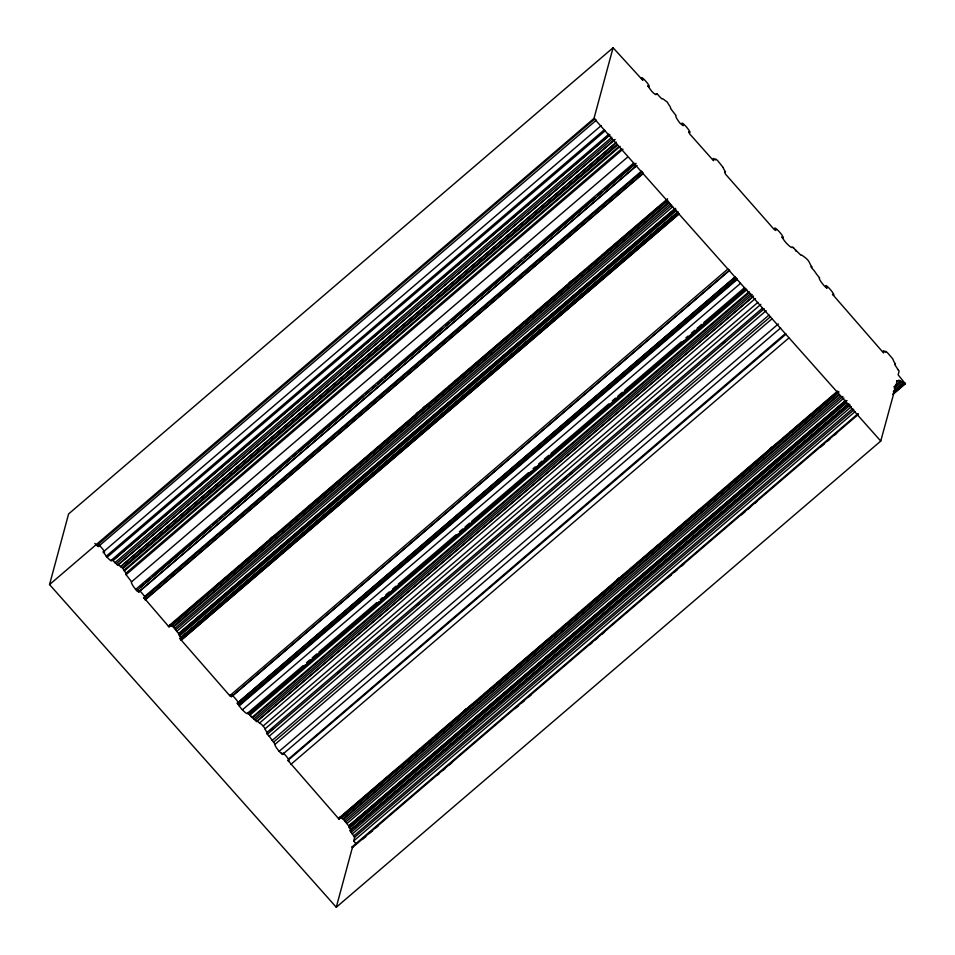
<?xml version="1.0" encoding="UTF-8"?>
<svg xmlns="http://www.w3.org/2000/svg" width="955" height="955" viewBox="0 0 955 955"><rect width="100%" height="100%" fill="white"/><g stroke="black" fill="none" stroke-linecap="round" stroke-linejoin="round"><path stroke-width="1.43" d="M657.076 94.032L656.109 93.686A8.452 1.385 49.4 0 1 655.309 94.414A6.816 1.122 49.4 0 1 651.573 91.071L647.693 85.783L648.946 86.607A5.849 0.955 49.4 0 0 645.628 81.008A5.849 0.955 49.4 0 0 641.533 78.262L642.87 80.363L613.074 47.75L68.605 513.933L49.541 584.579L336.279 907.25L880.749 441.067L897.02 381.463L896.614 380.663A22.371 3.677 49.4 0 0 898.894 380.03A5.288 0.871 49.4 0 0 900.649 381.021L903.549 383.158L893.355 391.884M178.764 633.762L172.951 626.611L668.727 202.114M348.814 826.039L342.976 818.901A14.48 2.376 49.4 0 1 341.245 817.456L340.983 818.399A4.25 0.692 49.4 0 0 339.574 817.182M723.233 167.555L717.503 160.44A14.48 2.376 49.4 0 1 715.665 158.996L715.402 159.951A4.25 0.692 49.4 0 0 713.994 158.733A4.453 0.728 49.4 0 0 713.719 159.748L713.469 160.679L689.594 133.807L688.662 131.802A4.727 0.776 49.4 0 0 689.044 130.393A6.327 1.039 49.4 0 0 682.98 123.577A4.918 0.812 49.4 0 0 683.195 125.69L680.103 123.302A11.364 1.862 49.4 0 1 676.068 115.627L670.541 108.476A10.326 1.695 49.4 0 0 670.338 107.079A4.859 0.8 49.4 0 0 668.81 104.704L667.199 101.982L665.062 100.49A8.905 1.468 49.4 0 0 662.639 98.783A9.001 1.48 49.4 0 0 662.042 98.998L659.451 96.503A3.892 0.633 49.4 0 0 657.35 94.127L657.124 93.984M847.049 400.563L348.981 827.006L348.671 826.075L845.605 400.599M94.808 543.419L98.389 546.535L596.457 120.091M636.078 163.317L136.816 590.679L138.69 592.005L636.746 165.561M138.69 592.005L636.782 165.418M667.056 200.419L168.999 626.862L144.074 597.89A4.727 0.776 49.4 0 0 144.563 596.577L641.497 171.1M168.999 626.862L202.078 597.818M678.169 212.368L180.113 638.823L229.773 695.706L231.42 696.649L729.489 270.205M745.879 288.625L248.945 714.101A3.856 0.633 49.4 0 0 247.703 713.075A9.478 1.552 49.4 0 1 242.403 709.816A5.372 0.883 49.4 0 1 239.192 705.852L237.353 703.095L735.41 276.652M248.945 714.101C247.655 711.415 253.935 720.81 251.165 716.25L256.537 721.526A9.001 1.48 49.4 0 1 257.134 721.312L752.934 296.814M786.108 334.071L287.933 760.419L339.049 819.139L339.3 818.208A4.453 0.728 49.4 0 1 339.144 817.934M356.406 844.184L353.648 840.997L354.663 837.237L853.865 409.826M336.279 907.25L352.371 847.622L858.354 414.386M49.541 584.579L594.01 118.396L613.074 47.75M903.549 383.158L903.728 382.501L905.34 383.779L892.877 394.439M905.34 383.779L898.13 374.814L899.144 371.053L898.082 369.86M677.262 212.523L180.328 638L180.925 638.215A4.154 0.68 49.4 0 0 179.612 635.994L178.621 633.798L675.543 208.333M349.005 826.982L349.673 828.272A4.154 0.68 49.4 0 1 350.974 830.492L350.378 830.277L848.446 403.834M762.4 308.238L266.6 732.736L267.316 734.24A5.79 0.955 49.4 0 0 269.191 736.21A16.796 2.758 49.4 0 1 272.163 740.447L275.136 744.243A8.511 1.397 49.4 0 0 279.158 751.334A6.422 1.05 49.4 0 0 282.584 754.402L780.653 327.959M96.742 545.603L594.893 118.85M111.711 560.072A8.452 1.385 49.4 0 1 110.84 560.585A6.816 1.122 49.4 0 1 107.103 557.243L103.212 551.966L601.28 125.523M106.22 556.252L604.276 129.808M107.103 557.243L605.16 130.799M110.84 560.585L608.896 134.142M609.732 135.109L112.809 560.585L397.005 317.048M399.262 315.102L609.803 134.834M112.881 560.31L112.809 560.251A3.892 0.633 49.4 0 1 114.875 562.698L611.797 137.222M114.91 562.674L116.319 563.677L612.119 139.167M116.319 563.677L117.572 565.169L614.495 139.705M117.572 565.169A9.001 1.48 49.4 0 1 118.157 564.966L615.092 139.49M118.157 564.966A8.905 1.468 49.4 0 1 120.593 566.673L616.393 142.164M120.593 566.673L615.677 143.107M121.01 566.649L122.324 567.879L616.99 144.348M122.324 567.879L617.324 144.539M136.816 590.679L135.634 589.474A11.364 1.862 49.4 0 1 131.587 581.81L126.072 574.659A10.326 1.695 49.4 0 0 125.869 573.263A4.859 0.8 49.4 0 0 124.341 570.887L122.92 568.547L617.587 145.017M124.126 570.147L618.792 146.616M124.341 570.887L620.141 146.378M125.869 573.263L621.669 148.753M126.072 574.659L623.006 149.183M131.587 581.81L627.387 157.3M135.634 589.474L633.69 163.03M140.433 587.241L143.835 584.329M146.091 582.395L150.627 578.515M152.884 576.581L210.613 527.148M212.881 525.214L217.406 521.335M219.674 519.401L223.064 516.488M225.332 514.554L229.857 510.674M232.125 508.74L289.854 459.307M293.245 456.406L296.647 453.494M298.915 451.56L363.437 396.313M365.693 394.367L369.096 391.466M372.486 388.554L375.888 385.653M378.144 383.707L382.68 379.839M384.937 377.894L442.666 328.472M446.069 325.56L449.459 322.647M451.727 320.713L515.115 266.445M518.505 263.532L521.908 260.62M525.298 257.719L528.7 254.806M530.968 252.872L595.49 197.625M597.746 195.691L602.271 191.812M604.539 189.878L635.099 163.711M144.038 598.021L642.106 171.578M144.181 597.985L641.115 172.509M145.279 599.418L643.336 172.974M145.112 599.991L643.181 173.547M270.265 538.656L272.533 536.71M416.296 413.622L418.553 411.689M423.089 407.809L425.345 405.875M569.108 282.787L571.377 280.842M168.414 626.205L667.605 198.795M216.797 585.224L219.053 583.29M222.455 580.377L225.846 577.465M229.248 574.564L232.638 571.651M234.906 569.717L239.43 565.838M241.699 563.904L279.051 531.923M283.575 528.043L285.843 526.098M290.368 522.23L292.636 520.284M296.026 517.383L299.428 514.47M302.819 511.57L305.087 509.624M308.477 506.723L311.879 503.81M314.135 501.876L318.672 497.997M320.928 496.063L353.756 467.95M362.816 460.203L365.085 458.257M369.609 454.389L371.865 452.443M375.267 449.542L378.658 446.63M382.06 443.717L385.45 440.816M387.718 438.87L431.863 401.076M436.387 397.196L438.655 395.263M443.18 391.383L445.448 389.449M448.85 386.536L451.106 384.602M454.508 381.69L457.899 378.789M461.301 375.876L464.691 372.975M466.959 371.029L471.483 367.162M473.752 365.216L506.58 337.115M515.628 329.356L517.897 327.422M522.421 323.542L524.689 321.608M528.079 318.695L531.481 315.795M534.872 312.882L538.274 309.969M540.53 308.035L584.675 270.241M589.211 266.361L591.467 264.428M601.662 255.701L603.918 253.755M607.32 250.855L610.711 247.942M614.113 245.041L617.503 242.128M619.771 240.194L624.295 236.315M626.564 234.381L658.258 207.235M193.829 605.792L196.085 603.858M200.622 599.979L202.878 598.033M206.28 595.132L209.67 592.219M211.938 590.286L216.463 586.406M267.4 542.798L269.668 540.852M273.07 537.952L276.461 535.039M279.851 532.138L283.253 529.225M285.521 527.291L290.045 523.412M292.314 521.478L295.704 518.565M346.641 474.945L348.909 473.012M353.434 469.132L355.702 467.198M359.092 464.285L362.494 461.384M364.75 459.439L369.287 455.571M413.431 417.765L415.688 415.831M420.224 411.951L422.48 410.017M425.882 407.105L429.273 404.204M432.675 401.291L436.065 398.39M438.333 396.444L448.516 387.73M499.453 344.11L501.721 342.177M505.111 339.264L508.514 336.351M511.904 333.45L515.306 330.537M517.574 328.604L522.099 324.724M566.243 286.93L568.512 284.984M573.036 281.116L575.304 279.17M578.694 276.27L582.096 273.357M585.487 270.456L588.877 267.543M591.145 265.609L600.206 257.85M652.277 213.275L654.533 211.33M657.935 208.429L661.326 205.516M664.728 202.603L666.984 200.669M171.041 625.716L186.894 612.155M200.466 600.516L202.735 598.582M207.259 594.702L209.527 592.769M212.929 589.856L216.319 586.955M219.722 584.042L223.112 581.141M225.38 579.196L262.732 547.215M274.049 537.522L276.317 535.588M280.842 531.708L283.11 529.774M286.5 526.862L289.902 523.961M292.158 522.015L296.695 518.135M298.951 516.201L338.571 482.275M353.29 469.681L355.546 467.747M360.083 463.867L362.339 461.922M365.741 459.021L369.131 456.108M372.534 453.207L375.924 450.294M378.192 448.361L415.544 416.38M426.861 406.687L429.129 404.741M433.654 400.873L435.922 398.927M439.312 396.027L442.714 393.114M444.982 391.18L449.507 387.3M451.763 385.366L455.165 382.454M457.433 380.52L491.383 351.44M506.102 338.834L508.37 336.9M512.895 333.02L515.163 331.087M518.553 328.174L521.955 325.273M524.211 323.327L528.748 319.459M531.004 317.514L568.356 285.533M579.685 275.84L581.941 273.906M585.343 270.993L588.734 268.092M592.136 265.18L595.526 262.279M597.794 260.333L601.184 257.432M604.587 254.519L607.977 251.607M610.245 249.673L644.207 220.593M658.914 207.999L661.182 206.065M169.715 625.048A4.25 0.692 49.4 0 1 170.933 626.134L667.867 200.657M173.655 627.017L669.455 202.508M174.753 628.497L670.47 203.928M175.875 629.655L671.675 205.146M176.962 631.219L672.762 206.71M178.704 633.499L674.505 208.99M178.955 634.705L675.865 209.252M179.647 635.982L676.546 210.518M677.179 212.81L180.209 638.262M180.113 638.823L678.277 211.998M679.077 213.848L181.008 640.292L679.053 213.92M229.773 695.706L727.925 268.964M232.734 695.789L729.656 270.313M237.294 703.322L735.35 276.878M238.344 704.515L736.412 278.072M239.001 705.244L737.057 278.8M239.192 705.852L737.248 279.409M242.403 709.816L740.471 283.372M247.703 713.075L303.165 665.587M306.567 662.686L309.957 659.774M312.225 657.84L316.75 653.96M319.018 652.014L376.748 602.593M380.138 599.68L382.406 597.746M385.796 594.834L389.198 591.933M392.589 589.02L395.991 586.119M398.247 584.174L455.977 534.752M459.379 531.84L462.769 528.927M465.037 526.993L469.562 523.113M471.83 521.179L528.425 472.725M532.95 468.845L535.218 466.9M538.62 463.999L542.01 461.086M544.278 459.152L548.803 455.272M551.071 453.339L608.801 403.905M612.191 401.005L615.593 398.092M617.849 396.158L622.385 392.278M624.642 390.332L681.237 341.878M685.774 337.998L688.03 336.065M691.432 333.152L694.822 330.251M697.09 328.305L701.615 324.437M703.883 322.492L744.637 287.598M248.622 713.409L252.013 710.496M256.537 706.616L258.805 704.683M263.329 700.803L265.597 698.869M270.122 694.989L272.39 693.055M276.914 689.176L279.182 687.242M289.365 678.516L291.633 676.582M295.023 673.669L298.426 670.756M301.816 667.855L305.218 664.943M307.486 663.009L312.01 659.129M314.267 657.195L326.729 646.535M356.155 621.335L358.423 619.389M362.948 615.521L365.216 613.576M368.606 610.675L372.008 607.762M375.399 604.861L378.789 601.948M381.057 600.015L404.825 579.661M409.361 575.781L411.617 573.848M416.153 569.968L418.409 568.022M422.946 564.154L425.202 562.209M435.396 553.494L437.653 551.548M442.189 547.681L444.445 545.735M447.847 542.834L451.238 539.921M454.64 537.008L458.03 534.108M460.298 532.162L478.407 516.655M508.967 490.488L511.235 488.554M515.76 484.674L518.028 482.741M521.418 479.828L524.82 476.927M527.076 474.981L531.613 471.113M533.869 469.168L557.648 448.814M562.173 444.935L564.441 443.001M568.965 439.121L571.233 437.187M588.208 422.647L590.476 420.713M595.001 416.834L597.269 414.9M600.659 411.987L604.049 409.086M607.452 406.173L610.842 403.261M613.11 401.327L631.219 385.82M661.779 359.653L664.047 357.719M668.572 353.839L670.84 351.894M674.242 348.993L677.632 346.08M679.9 344.146L684.425 340.267M686.693 338.333L710.46 317.979M714.985 314.1L717.253 312.166M741.02 291.812L743.288 289.866M249.004 713.731L744.804 289.234M249.9 715.176L746.834 289.699M251.941 717.48L748.911 291.848M252.777 717.683L749.699 292.206M253.887 719.02L750.773 293.567M255.295 720.022L752.218 294.546M256.537 721.526L753.471 296.05M257.134 721.312A8.905 1.468 49.4 0 1 259.557 723.019L755.357 298.509M259.557 723.019A8.106 1.337 49.4 0 1 263.15 725.991L757.816 302.46M266.708 732.748L267.555 733.345A14.635 2.399 49.4 0 1 265.036 728.88L760.837 304.37M270.945 730.432L273.214 728.498M337.736 673.251L340.004 671.317M416.977 605.41L419.233 603.476M490.548 542.416L492.816 540.47M564.13 479.41L566.399 477.476M569.789 474.563L572.057 472.63M643.372 411.569L645.628 409.635M655.822 400.909L658.079 398.975M722.601 343.728L724.869 341.795M267.316 734.24L764.239 308.763M269.191 736.21L766.113 310.733M272.163 740.447L769.085 314.971M273.631 742.107L770.566 316.63M275.136 744.243L772.058 318.767M279.158 751.334L778.361 323.924M289.007 760.013A4.727 0.776 49.4 0 0 288.434 759.106L785.356 333.629M290.726 764.501L788.794 338.058M464.094 710.568L466.362 708.634M616.906 579.733L619.174 577.799M769.718 448.898L771.986 446.952M338.464 818.483L837.654 391.061M343.836 814.329L347.226 811.416M349.494 809.482L354.019 805.602M356.287 803.668L399.297 766.841M410.614 757.148L412.882 755.202M417.407 751.334L419.675 749.389M423.065 746.488L426.467 743.575M428.723 741.641L433.26 737.761M435.516 735.827L472.868 703.835M484.197 694.154L486.453 692.208M489.855 689.307L493.246 686.394M496.648 683.482L500.038 680.581M502.306 678.647L506.83 674.767M509.099 672.821L512.489 669.921M514.757 667.975L552.109 635.994M563.426 626.301L565.694 624.367M570.219 620.487L572.487 618.553M575.877 615.641L579.279 612.74M581.547 610.794L586.072 606.926M588.34 604.981L625.692 573M630.216 569.12L632.485 567.186M637.009 563.307L639.277 561.373M642.667 558.46L646.069 555.559M649.46 552.647L652.862 549.734M655.118 547.8L658.52 544.887M660.776 542.953L665.313 539.074M667.569 537.14L701.531 508.06M716.25 495.466L718.506 493.52M721.908 490.619L725.299 487.707M728.701 484.806L732.091 481.893M734.359 479.959L738.884 476.079M741.152 474.146L778.504 442.153M783.028 438.285L785.297 436.339M789.821 432.472L792.089 430.526M795.479 427.625L798.881 424.712M802.272 421.8L804.54 419.866M807.93 416.965L811.332 414.052M813.6 412.118L818.125 408.239M820.381 406.293L837.368 391.765M339.049 819.139L838.251 391.729M387.646 777.716L389.915 775.77M394.439 771.903L396.707 769.957M400.109 767.056L403.499 764.143M406.89 761.242L410.292 758.33M412.56 756.396L414.816 754.45M461.229 714.722L463.497 712.776M468.022 708.897L470.29 706.963M473.68 704.05L477.082 701.149M479.338 699.203L483.875 695.336M486.131 693.39L490.655 689.522M540.47 646.869L542.726 644.935M547.263 641.056L549.519 639.122M552.921 636.209L556.311 633.308M559.714 630.396L563.104 627.495M565.372 625.549L567.628 623.615M614.041 583.875L616.309 581.941M620.834 578.062L623.102 576.128M626.492 573.215L629.894 570.302M632.15 568.368L636.687 564.489M638.943 562.555L643.479 558.675M693.282 516.034L695.55 514.088M700.075 510.221L702.343 508.275M705.733 505.374L709.135 502.461M711.391 500.527L715.916 496.648M766.865 453.04L769.121 451.094M772.523 448.193L775.914 445.281M779.316 442.368L782.706 439.467M784.974 437.533L789.499 433.654M791.767 431.708L796.291 427.84M341.09 817.993L381.845 783.1M401.088 766.626L403.356 764.692M406.746 761.78L410.149 758.879M413.539 755.966L416.941 753.053M419.197 751.119L423.733 747.24M425.99 745.306L458.818 717.193M467.878 709.446L470.135 707.512M474.671 703.632L476.927 701.686M480.329 698.785L483.719 695.873M487.122 692.972L490.512 690.059M492.78 688.125L534.657 652.265M553.9 635.791L556.168 633.845M559.558 630.945L562.961 628.032M566.351 625.131L569.753 622.218M572.009 620.284L576.545 616.405M578.802 614.459L610.508 587.325M620.69 578.599L622.958 576.665M627.483 572.785L629.751 570.851M633.141 567.938L636.531 565.038M639.934 562.125L643.324 559.224M645.592 557.278L686.347 522.397M699.931 510.758L702.188 508.824M706.724 504.944L708.98 503.01M712.382 500.098L715.773 497.197M719.175 494.284L722.565 491.371M724.833 489.438L763.32 456.49M773.502 447.764L775.77 445.83M780.295 441.95L782.563 440.004M785.953 437.104L789.355 434.191M791.611 432.257L796.148 428.377M798.404 426.443L808.599 417.717M810.855 415.783L838.024 392.517M340.983 818.399L839.051 391.956M342.976 818.901L838.777 394.391M343.705 819.295L839.505 394.785M344.731 820.715L840.531 396.206M345.937 821.933L842.871 396.456M347.011 823.497L843.945 398.02M348.778 825.836L845.688 400.3M349.673 828.272L846.596 402.795M848.374 404.12L350.378 830.277M353.66 835.995L350.234 830.671L848.327 404.275M350.163 831.089L849.043 404.049M351.058 832.462L850.26 405.051M352.216 834.073L851.406 406.663M852.827 408.525L353.613 836.043L354.663 837.237M353.648 840.997L855.131 411.569M352.371 847.622L352.132 846.846L858.127 413.611M362.339 839.433L365.741 836.52M369.131 833.62L372.534 830.707M375.924 827.794L378.192 825.86M437.056 775.46L439.312 773.526M442.714 770.613L444.97 768.679M449.507 764.8L451.763 762.866M515.163 708.586L518.553 705.685M521.955 702.773L524.211 700.839M528.736 696.959L531.004 695.025M589.868 644.625L592.136 642.679M595.526 639.778L597.794 637.833M602.319 633.965L604.587 632.019M667.975 577.751L671.365 574.838M674.767 571.938L677.023 569.992M681.56 566.112L683.816 564.178M741.546 514.745L744.948 511.844M748.338 508.931L750.606 506.998M755.13 503.118L757.399 501.184M820.787 446.904L824.189 444.003M827.579 441.091L829.847 439.157M834.372 435.277L836.64 433.343M893.856 386.835L900.649 381.021M894.274 388.422L902.189 381.642M893.534 391.216L903.728 382.501M893.009 393.973L905.459 383.313M723.162 167.638L724.129 169.763A4.154 0.68 49.4 0 1 725.394 172.031L724.582 172.091L725.478 174.12L774.242 229.534L775.89 230.465L774.792 228.746A6.506 1.062 49.4 0 1 778.17 230.549A6.506 1.062 49.4 0 1 783.243 237.377A4.882 0.8 49.4 0 1 781.823 236.924L783.661 239.669A5.372 0.883 49.4 0 0 786.872 243.632A9.478 1.552 49.4 0 0 792.173 246.903A3.856 0.633 49.4 0 1 793.414 247.918C792.089 245.268 798.392 254.519 795.634 250.067L801.018 255.343A9.001 1.48 49.4 0 1 801.603 255.128A8.905 1.468 49.4 0 1 804.038 256.835A8.106 1.337 49.4 0 1 807.632 259.82A4.787 0.788 49.4 0 1 809.506 262.697A14.635 2.399 49.4 0 0 812.025 267.161L811.022 266.624L811.786 268.069A5.79 0.955 49.4 0 0 813.66 270.038A16.796 2.758 49.4 0 1 816.632 274.264L819.653 277.965A8.511 1.397 49.4 0 0 823.64 285.151A6.422 1.05 49.4 0 0 827.054 288.219A4.918 0.812 49.4 0 1 826.851 286.106A6.327 1.039 49.4 0 1 832.903 292.922A4.727 0.776 49.4 0 1 832.521 294.331L883.53 352.956L883.781 352.025A4.453 0.728 49.4 0 1 884.055 350.998A4.25 0.692 49.4 0 1 885.464 352.216L885.715 351.273A14.48 2.376 49.4 0 0 887.458 352.717L892.698 358.746L894.143 362.088A4.154 0.68 49.4 0 1 895.444 364.309L894.68 364.309M170.957 625.012L171.184 625.179A14.48 2.376 49.4 0 0 172.927 626.623M103.212 551.966L104.465 552.79M170.933 626.134L170.718 625.071M287.933 760.419L288.052 760.514A4.727 0.776 49.4 0 0 288.995 761.183M594.01 118.396L880.749 441.067M231.42 696.649L230.322 694.93A6.506 1.062 49.4 0 1 230.251 694.667M97.052 544.446L98.389 546.535M894.68 364.44L898.13 369.812M98.854 544.875A5.849 0.955 49.4 0 1 104.596 552.038M138.726 591.861A4.918 0.812 49.4 0 1 137.496 589.772M139.442 590.536A6.327 1.039 49.4 0 1 144.563 596.577M282.584 754.402A4.918 0.812 49.4 0 1 281.665 752.982M283.301 753.077A6.327 1.039 49.4 0 1 288.434 759.106M231.552 694.786A6.506 1.062 49.4 0 1 238.332 702.617M263.15 725.991A4.787 0.788 49.4 0 1 265.036 728.88M238.32 703.775A4.882 0.8 49.4 0 1 237.353 703.095M352.861 847.157A22.371 3.677 49.4 0 1 352.132 846.846"/></g></svg>
